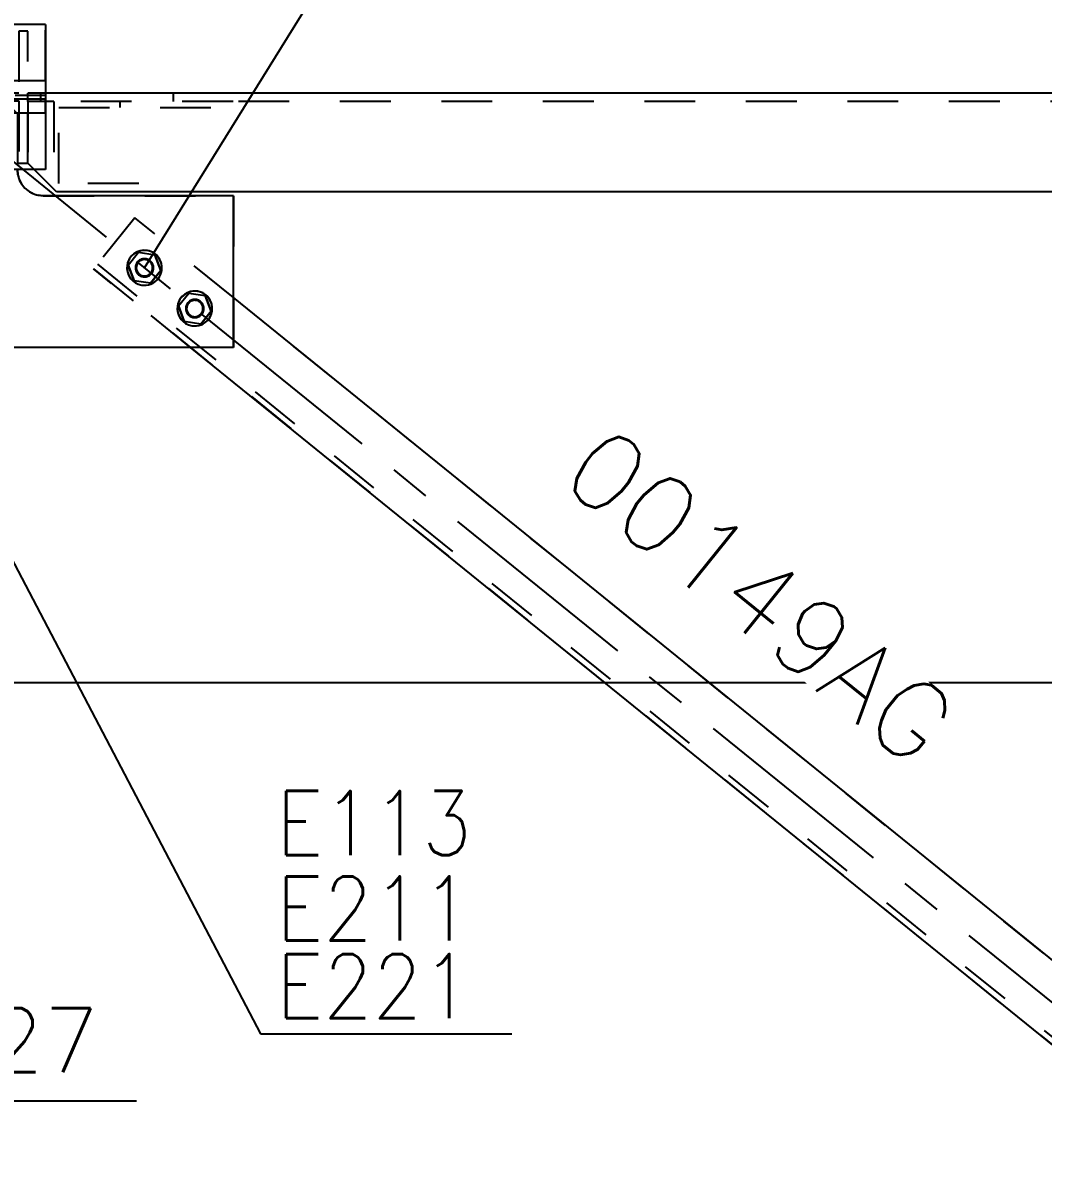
# Model space of a CAD drawing. Header units: millimetres. Extents: x 505 to 1346, y 20403 to 20997.
# Drawn here: x 1044.17 to 1083.59, y 20565.43 to 20609.13 of the extents above; entities that cross this region are included whole.
import ezdxf

# ---------------------------------------------------------------- set-up
doc = ezdxf.new("R2010")
doc.units = ezdxf.units.MM
doc.linetypes.add('CENTER', pattern=[12.7, 7.9375, -1.5875, 1.5875, -1.5875])
doc.linetypes.add('DXK_LINE_DOT2', pattern=[3.9198, 1.9599, -1.9599])
doc.styles.add('RomanS', font='ROMANS__.TTF', dxfattribs={"height": 0.2})

# ---------------------------------------------------------------- blocks, each defined once
blk = doc.blocks.new('Part-110200292-57773 - 57739')
at = {"color": 7, "linetype": 'DXK_LINE_DOT2'}
for p, q in [((1052.29, 20606.091), (1045.368, 20606.091)), ((1045.368, 20606.091), (1045.368, 20602.916)), ((1045.558, 20602.916), (1045.558, 20605.856)), ((1045.558, 20605.856), (1052.29, 20605.856)), ((1047.932, 20605.856), (1047.932, 20606.091)), ((1048.649, 20602.916), (1045.368, 20602.916))]:
    blk.add_line(p, q, dxfattribs=at)
blk = doc.blocks.new('Part-110200292-57791 - 57739')
at = {"color": 7, "linetype": 'CENTER'}
blk.add_line((1096.764, 20560.906), (1040.541, 20606.406), dxfattribs=at)
at = {"color": 7, "linetype": 'DXK_LINE_DOT2'}
for p, q in [((1048.503, 20601.596), (1046.905, 20599.621)), ((1048.503, 20601.596), (1046.906, 20599.621)), ((1052.314, 20598.512), (1048.503, 20601.596)), ((1046.905, 20599.621), (1088.801, 20565.715)), ((1046.905, 20599.621), (1046.906, 20599.621)), ((1050.649, 20596.592), (1046.906, 20599.621)), ((1047.053, 20599.804), (1088.949, 20565.898)), ((1047.053, 20599.804), (1088.949, 20565.898)), ((1086.635, 20570.737), (1052.314, 20598.512))]:
    blk.add_line(p, q, dxfattribs=at)
at = {"color": 3, "linetype": 'Continuous'}
for p, q in [((1086.635, 20570.737), (1052.314, 20598.512)), ((1084.991, 20568.799), (1050.649, 20596.592))]:
    blk.add_line(p, q, dxfattribs=at)
blk = doc.blocks.new('Part-110200292-57796 - 57739')
at = {"color": 3, "linetype": 'Continuous'}
for p, q in [((1036.043, 20609.056), (1036.043, 20606.881)), ((1045.043, 20609.056), (1036.043, 20609.056)), ((1045.043, 20609.056), (1045.043, 20606.881)), ((1036.043, 20605.631), (1036.043, 20603.456)), ((1045.043, 20605.631), (1045.043, 20603.456)), ((1045.043, 20603.456), (1036.043, 20603.456))]:
    blk.add_line(p, q, dxfattribs=at)
at = {"color": 7, "linetype": 'DXK_LINE_DOT2'}
for p, q in [((1036.043, 20609.056), (1036.043, 20606.881)), ((1045.043, 20606.881), (1045.043, 20609.056)), ((1036.043, 20606.881), (1036.043, 20605.631)), ((1045.043, 20606.881), (1045.043, 20605.631))]:
    blk.add_line(p, q, dxfattribs=at)
blk = doc.blocks.new('Part-110200292-57831 - 57739')
at = {"color": 7, "linetype": 'DXK_LINE_DOT2'}
for p, q in [((1036.718, 20608.806), (1036.719, 20608.806)), ((1037.073, 20608.806), (1036.718, 20608.806)), ((1036.718, 20608.806), (1036.718, 20603.706)), ((1037.073, 20608.806), (1037.074, 20608.806)), ((1037.073, 20606.401), (1037.073, 20608.806)), ((1044.013, 20608.806), (1044.014, 20608.806)), ((1044.013, 20608.806), (1044.013, 20606.401)), ((1044.368, 20608.806), (1044.013, 20608.806)), ((1044.368, 20608.806), (1044.369, 20608.806)), ((1044.368, 20603.706), (1044.368, 20608.806)), ((1037.073, 20606.401), (1037.074, 20606.401)), ((1037.623, 20606.401), (1037.073, 20606.401)), ((1044.013, 20606.401), (1043.463, 20606.401)), ((1044.013, 20606.401), (1044.014, 20606.401)), ((1037.073, 20606.111), (1037.074, 20606.111)), ((1037.073, 20603.706), (1037.073, 20606.111)), ((1037.073, 20606.111), (1037.623, 20606.111)), ((1043.463, 20606.111), (1044.013, 20606.111)), ((1044.013, 20606.111), (1044.014, 20606.111)), ((1044.013, 20606.111), (1044.013, 20603.706)), ((1036.718, 20603.706), (1036.719, 20603.706)), ((1036.718, 20603.706), (1037.073, 20603.706)), ((1037.073, 20603.706), (1037.074, 20603.706)), ((1044.013, 20603.706), (1044.014, 20603.706)), ((1044.013, 20603.706), (1044.368, 20603.706)), ((1044.368, 20603.706), (1044.369, 20603.706))]:
    blk.add_line(p, q, dxfattribs=at)
blk = doc.blocks.new('Part-110200292-57845 - 57739')
at = {"color": 7, "linetype": 'DXK_LINE_DOT2'}
for p, q in [((1044.368, 20606.091), (1044.368, 20606.406)), ((1044.368, 20606.091), (1044.368, 20606.406)), ((1045.043, 20606.406), (1044.368, 20606.406)), ((1044.368, 20606.091), (1044.368, 20603.706)), ((1045.368, 20606.091), (1044.368, 20606.091)), ((1085.819, 20606.091), (1052.29, 20606.091)), ((1044.368, 20603.706), (1044.368, 20603.706)), ((1045.472, 20602.596), (1044.368, 20603.706)), ((1044.617, 20603.456), (1044.368, 20603.706))]:
    blk.add_line(p, q, dxfattribs=at)
at = {"color": 3, "linetype": 'Continuous'}
for p, q in [((1148.584, 20606.406), (1045.043, 20606.406)), ((1045.472, 20602.596), (1044.617, 20603.456)), ((1148.584, 20602.596), (1045.472, 20602.596))]:
    blk.add_line(p, q, dxfattribs=at)
blk = doc.blocks.new('Part-110200292-57863 - 57739')
at = {"color": 7, "linetype": 'DXK_LINE_DOT2'}
for p, q in [((1044.369, 20606.091), (1044.369, 20606.406)), ((1044.868, 20606.091), (1044.868, 20606.406)), ((1049.997, 20606.406), (1045.043, 20606.406)), ((1049.997, 20606.406), (1049.997, 20606.406)), ((1049.997, 20606.091), (1049.997, 20606.406)), ((1049.997, 20606.091), (1049.997, 20606.406))]:
    blk.add_line(p, q, dxfattribs=at)
blk = doc.blocks.new('Part-110200292-58034 - 57739')
at = {"color": 7, "linetype": 'DXK_LINE_DOT2'}
for p, q in [((1040.83, 20605.606), (1041.33, 20606.107)), ((1041.33, 20606.107), (1043.465, 20606.11)), ((1041.33, 20606.107), (1041.33, 20606.107)), ((1043.465, 20606.11), (1043.965, 20605.611)), ((1043.465, 20606.11), (1043.465, 20606.11)), ((1040.83, 20604.206), (1040.83, 20605.606)), ((1040.83, 20605.606), (1040.83, 20605.606)), ((1043.965, 20605.611), (1043.964, 20603.446)), ((1043.965, 20605.611), (1043.965, 20605.611)), ((1040.83, 20604.206), (1040.83, 20604.206)), ((1040.983, 20604.182), (1040.83, 20604.206)), ((1040.686, 20603.206), (1040.692, 20603.225)), ((1040.686, 20602.706), (1040.686, 20603.206)), ((1040.686, 20603.206), (1040.686, 20603.206)), ((1040.692, 20603.225), (1040.692, 20603.225)), ((1040.692, 20603.225), (1040.845, 20603.206)), ((1043.983, 20603.251), (1043.964, 20603.446)), ((1044.964, 20602.446), (1044.768, 20602.465)), ((1044.964, 20602.446), (1052.314, 20602.446)), ((1052.314, 20602.446), (1052.314, 20596.592)), ((1052.314, 20596.592), (1040.686, 20596.592)), ((1040.686, 20596.592), (1040.686, 20596.592))]:
    blk.add_line(p, q, dxfattribs=at)
at = {"color": 3, "linetype": 'Continuous'}
for p, q in [((1043.963, 20603.446), (1043.963, 20603.456)), ((1043.964, 20603.446), (1043.963, 20603.446)), ((1043.963, 20603.446), (1043.983, 20603.251)), ((1044.768, 20602.465), (1044.768, 20602.465)), ((1044.768, 20602.465), (1044.963, 20602.446)), ((1044.963, 20602.446), (1044.964, 20602.446)), ((1052.314, 20602.446), (1044.963, 20602.446)), ((1052.314, 20602.446), (1052.314, 20602.446)), ((1052.314, 20596.592), (1052.314, 20602.446)), ((1052.314, 20596.592), (1043.091, 20596.592)), ((1052.314, 20596.592), (1052.314, 20596.592))]:
    blk.add_line(p, q, dxfattribs=at)
at = {"color": 7, "linetype": 'DXK_LINE_DOT2'}
for centre, radius, start, end in [((1040.83, 20603.706), 0.5, 329.694, 72.1717), ((1040.83, 20603.706), 0.5, 271.7267, 306.7385), ((1040.83, 20603.706), 0.501, 306.7526, 329.6799), ((1044.964, 20603.446), 1, 191.2197, 258.7457)]:
    blk.add_arc(centre, radius, start, end, dxfattribs=at)
at = {"color": 3, "linetype": 'Continuous'}
for centre, radius, start, end in [((1040.83, 20603.706), 0.5, 306.7385, 329.694), ((1044.963, 20603.446), 1, 191.2197, 258.7457)]:
    blk.add_arc(centre, radius, start, end, dxfattribs=at)
blk = doc.blocks.new('Bolt-110200292-58035 - 57739')
at = {"color": 3, "linetype": 'Continuous'}
for p, q in [((1048.237, 20599.765), (1048.64, 20600.263)), ((1048.237, 20599.765), (1048.64, 20600.263)), ((1048.346, 20600.089), (1048.346, 20600.089)), ((1048.64, 20600.263), (1049.274, 20600.163)), ((1049.274, 20600.163), (1049.504, 20599.564)), ((1049.504, 20599.564), (1049.274, 20600.163)), ((1048.467, 20599.166), (1048.237, 20599.765)), ((1048.237, 20599.765), (1048.237, 20599.765)), ((1048.237, 20599.765), (1048.467, 20599.166)), ((1048.624, 20599.864), (1048.624, 20599.864)), ((1048.68, 20599.958), (1048.68, 20599.958)), ((1048.241, 20599.423), (1048.241, 20599.423)), ((1049.101, 20599.066), (1048.467, 20599.166)), ((1048.574, 20599.551), (1048.574, 20599.551)), ((1048.577, 20599.474), (1048.577, 20599.474)), ((1049.504, 20599.564), (1049.101, 20599.066)), ((1049.101, 20599.066), (1049.504, 20599.564)), ((1049.504, 20599.564), (1049.504, 20599.564)), ((1050.18, 20598.192), (1050.584, 20598.691)), ((1050.18, 20598.192), (1050.584, 20598.691)), ((1050.289, 20598.516), (1050.289, 20598.516)), ((1050.567, 20598.292), (1050.567, 20598.292)), ((1050.584, 20598.691), (1051.217, 20598.591)), ((1050.623, 20598.385), (1050.623, 20598.385)), ((1051.217, 20598.591), (1051.447, 20597.992)), ((1051.447, 20597.992), (1051.217, 20598.591)), ((1050.41, 20597.593), (1050.18, 20598.192)), ((1050.18, 20598.192), (1050.18, 20598.192)), ((1050.18, 20598.192), (1050.41, 20597.593)), ((1050.184, 20597.85), (1050.184, 20597.85)), ((1050.518, 20597.978), (1050.517, 20597.978)), ((1050.52, 20597.901), (1050.52, 20597.901)), ((1051.447, 20597.992), (1051.044, 20597.493)), ((1051.044, 20597.493), (1051.447, 20597.992)), ((1051.447, 20597.992), (1051.447, 20597.992)), ((1051.044, 20597.493), (1050.41, 20597.593))]:
    blk.add_line(p, q, dxfattribs=at)
at = {"color": 3, "linetype": 'DXK_LINE_DOT2'}
for p, q in [((1048.237, 20599.765), (1048.64, 20600.263)), ((1048.64, 20600.263), (1049.274, 20600.163)), ((1049.273, 20600.163), (1049.503, 20599.565)), ((1048.467, 20599.166), (1048.237, 20599.765)), ((1048.237, 20599.765), (1048.237, 20599.765)), ((1048.68, 20599.958), (1048.68, 20599.958)), ((1049.1, 20599.066), (1048.467, 20599.166)), ((1048.577, 20599.474), (1048.577, 20599.474)), ((1049.503, 20599.565), (1049.1, 20599.066)), ((1049.503, 20599.565), (1049.503, 20599.565)), ((1050.181, 20598.192), (1050.584, 20598.69)), ((1050.584, 20598.69), (1051.217, 20598.59)), ((1050.623, 20598.385), (1050.623, 20598.385)), ((1051.217, 20598.59), (1051.447, 20597.992)), ((1050.41, 20597.594), (1050.181, 20598.192)), ((1050.181, 20598.192), (1050.181, 20598.192)), ((1050.52, 20597.901), (1050.52, 20597.901)), ((1051.447, 20597.992), (1051.043, 20597.494)), ((1051.447, 20597.992), (1051.447, 20597.992)), ((1051.044, 20597.494), (1050.41, 20597.594))]:
    blk.add_line(p, q, dxfattribs=at)
at = {"color": 3, "linetype": 'Continuous'}
for centre, radius, start, end in [((1048.87, 20599.665), 0.675, 81.0177, 261.0177), ((1048.87, 20599.665), 0.675, 51.0177, 231.0177), ((1048.87, 20599.665), 0.675, 231.0177, 51.0177), ((1048.87, 20599.665), 0.675, 261.0177, 81.0177), ((1048.87, 20599.665), 0.35, 141.0177, 321.0177), ((1048.871, 20599.665), 0.317, 81.0177, 261.0177), ((1048.87, 20599.665), 0.35, 321.0177, 141.0177), ((1048.871, 20599.665), 0.317, 261.0177, 81.0177), ((1050.814, 20598.092), 0.675, 81.0177, 261.0177), ((1050.814, 20598.092), 0.675, 51.0177, 231.0177), ((1050.814, 20598.092), 0.675, 261.0177, 81.0177), ((1050.814, 20598.092), 0.675, 231.0177, 51.0177), ((1050.814, 20598.092), 0.35, 141.0177, 321.0177), ((1050.814, 20598.092), 0.317, 81.0177, 261.0177), ((1050.814, 20598.092), 0.35, 321.0177, 141.0177), ((1050.814, 20598.092), 0.317, 261.0177, 81.0177)]:
    blk.add_arc(centre, radius, start, end, dxfattribs=at)
at = {"color": 3, "linetype": 'DXK_LINE_DOT2'}
for centre, radius, start, end in [((1048.87, 20599.665), 0.35, 123.0177, 303.0177), ((1048.87, 20599.665), 0.317, 51.0177, 231.0177), ((1048.87, 20599.665), 0.317, 231.0177, 51.0177), ((1048.87, 20599.665), 0.35, 303.0177, 123.0177), ((1050.814, 20598.092), 0.35, 123.0177, 303.0177), ((1050.814, 20598.092), 0.317, 51.0177, 231.0177), ((1050.814, 20598.092), 0.317, 231.0177, 51.0177), ((1050.814, 20598.092), 0.35, 303.0177, 123.0177)]:
    blk.add_arc(centre, radius, start, end, dxfattribs=at)
blk = doc.blocks.new('Part-110200292-64306 - 57739')
at = {"color": 3, "linetype": 'Continuous'}
for p, q in [((1045.043, 20606.881), (1036.043, 20606.881)), ((1036.043, 20606.881), (1036.043, 20605.631)), ((1037.768, 20605.631), (1037.768, 20606.881)), ((1043.318, 20605.631), (1043.318, 20606.881)), ((1045.043, 20606.881), (1045.043, 20605.631)), ((1045.043, 20605.631), (1036.043, 20605.631))]:
    blk.add_line(p, q, dxfattribs=at)
at = {"color": 7, "linetype": 'DXK_LINE_DOT2'}
for p, q in [((1039.519, 20605.631), (1039.519, 20606.881)), ((1039.548, 20605.631), (1039.548, 20606.881)), ((1041.537, 20605.631), (1041.537, 20606.881)), ((1041.567, 20605.631), (1041.567, 20606.881)), ((1036.043, 20606.331), (1045.043, 20606.331)), ((1036.043, 20605.631), (1036.043, 20606.18)), ((1045.043, 20606.18), (1036.043, 20606.18)), ((1045.043, 20605.631), (1045.043, 20606.18))]:
    blk.add_line(p, q, dxfattribs=at)
blk = doc.blocks.new('StraightDimension-110200292-63843 - 57739')
at = {"color": 7, "linetype": 'Continuous'}
blk.add_line((548.09, 20583.656), (1159.796, 20583.656), dxfattribs=at)
blk = doc.blocks.new('StraightDimension-110200292-63842 - 57739')
at = {"color": 7, "linetype": 'Continuous'}
blk.add_line((548.09, 20583.656), (1159.796, 20583.656), dxfattribs=at)
blk = doc.blocks.new('StraightDimension-110200292-75554 - 57739')
at = {"color": 7, "linetype": 'Continuous'}
for p, q in [((1041.916, 20591.906), (1041.916, 20565.506)), ((1040.543, 20570.864), (1040.543, 20565.506)), ((1039.343, 20566.306), (1041.743, 20568.706)), ((1043.116, 20568.706), (1040.716, 20566.306)), ((1040.543, 20567.506), (1041.916, 20567.506)), ((1041.916, 20567.506), (1048.566, 20567.506)), ((1041.916, 20567.506), (1048.566, 20567.506))]:
    blk.add_line(p, q, dxfattribs=at)
at = {"color": 0}
blk.add_wipeout([(1048.129, 20568.106), (1048.129, 20571.606), (1042.354, 20571.606), (1042.354, 20568.106)], dxfattribs=at)
at = {"color": 3, "style": 'RomanS'}
blk.add_text('27', height=2.4772, dxfattribs=at).set_placement((1042.854, 20568.606))
blk = doc.blocks.new('Mark-110200292-64496 - 57739')
at = {"color": 7, "linetype": 'Continuous'}
for p, q in [((1048.87, 20599.665), (1059.408, 20616.63)), ((1059.408, 20616.63), (1069.106, 20616.63))]:
    blk.add_line(p, q, dxfattribs=at)
at = {"color": 0}
blk.add_wipeout([(1068.506, 20617.23), (1068.506, 20626.03), (1060.008, 20626.03), (1060.008, 20617.23)], dxfattribs=at)
at = {"color": 3, "style": 'RomanS', "width": 0.9}
for s, p in [('E102', (1060.008, 20623.53)), ('E210', (1060.008, 20620.23)), ('E220', (1060.008, 20617.23))]:
    blk.add_text(s, height=2.4772, dxfattribs=at).set_placement(p)
blk = doc.blocks.new('Mark-110200292-69394 - 57739')
at = {"color": 0}
blk.add_wipeout([(1080.294, 20578.884), (1082.181, 20581.216), (1066.7, 20593.745), (1064.813, 20591.413)], dxfattribs=at)
blk.add_wipeout([(1080.294, 20578.884), (1082.181, 20581.216), (1066.7, 20593.745), (1064.813, 20591.413)], dxfattribs=at)
at = {"color": 6, "style": 'RomanS'}
blk.add_text('00149AG', height=2.9727, rotation=-38.984, dxfattribs=at).set_placement((1064.813, 20591.413))
blk = doc.blocks.new('Mark-110200292-75610 - 57739')
at = {"color": 7, "linetype": 'Continuous'}
for p, q in [((1041.916, 20591.906), (1053.355, 20570.09)), ((1053.355, 20570.09), (1063.054, 20570.09))]:
    blk.add_line(p, q, dxfattribs=at)
at = {"color": 0}
blk.add_wipeout([(1062.454, 20570.69), (1062.454, 20579.49), (1053.955, 20579.49), (1053.955, 20570.69)], dxfattribs=at)
at = {"color": 3, "style": 'RomanS', "width": 0.9}
for s, p in [('E113', (1053.955, 20576.99)), ('E211', (1053.955, 20573.69)), ('E221', (1053.955, 20570.69))]:
    blk.add_text(s, height=2.4772, dxfattribs=at).set_placement(p)

msp = doc.modelspace()

# ---------------------------------------------------------------- block references
for name in ['Part-110200292-57796 - 57739', 'Part-110200292-57831 - 57739', 'Part-110200292-64306 - 57739', 'Part-110200292-57791 - 57739', 'Part-110200292-57845 - 57739', 'Part-110200292-57863 - 57739', 'Part-110200292-58034 - 57739', 'Part-110200292-57773 - 57739', 'Bolt-110200292-58035 - 57739']:
    msp.add_blockref(name, (0, 0))

# ---------------------------------------------------------------- next in the draw order: block references
msp.add_blockref('StraightDimension-110200292-63843 - 57739', (0, 0))

# ---------------------------------------------------------------- next in the draw order: block references
msp.add_blockref('StraightDimension-110200292-63842 - 57739', (0, 0))

# ---------------------------------------------------------------- next in the draw order: block references
for name in ['Mark-110200292-64496 - 57739', 'Mark-110200292-69394 - 57739', 'StraightDimension-110200292-75554 - 57739']:
    msp.add_blockref(name, (0, 0))

# ---------------------------------------------------------------- next in the draw order: block references
msp.add_blockref('Mark-110200292-75610 - 57739', (0, 0))

doc.saveas('drawing.dxf')
